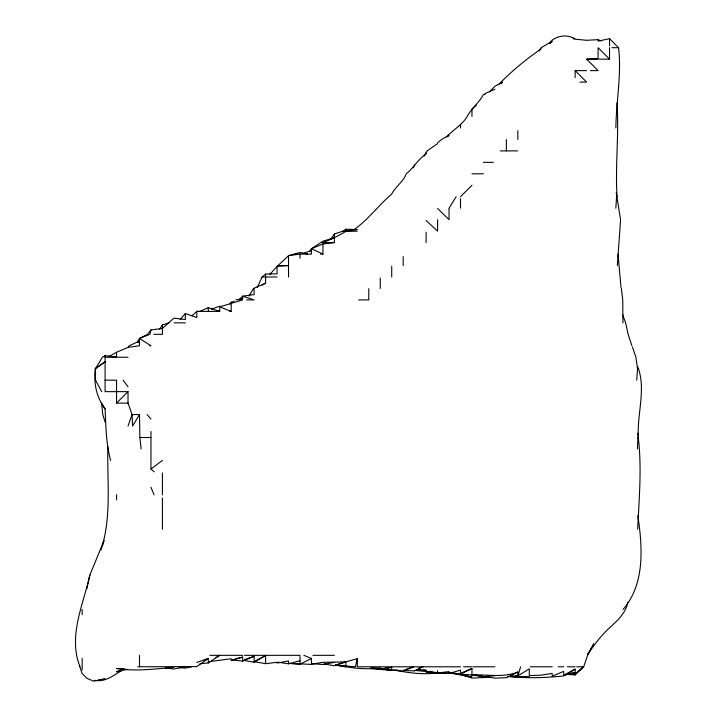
<?xml version="1.0" encoding="UTF-8"?>
<svg xmlns="http://www.w3.org/2000/svg" width="717" height="717" viewBox="0 0 717 717"><rect width="100%" height="100%" fill="white"/><g stroke="black" fill="none" stroke-linecap="round" stroke-linejoin="round"><path stroke-width="1.08" d="M622.948 322.856L622.759 299.921L621.37 288.458M637.467 448.967L637.897 437.504M590.387 70.624L598.077 70.624L586.64 59.161L598.077 58.597L598.077 47.698L609.54 59.161L609.54 47.698M637.664 529.218C639.161 497.32 642.199 465.1 637.718 433.328M615.822 208.208L616.593 196.745M636.741 380.18L637.53 368.708L635.907 357.245L632.475 347.127M615.867 127.949C616.208 101.187 621.693 74.407 618.592 47.698L609.54 38.691L598.077 41.111L598.077 39.668L586.614 40.295L576.19 39.274M617.346 265.532L620.581 219.671L616.226 192.568M107.864 446.879C106.985 481.268 111.888 516.688 100.972 550.064M89.876 575.079L86.676 588.63L89.876 575.079L103.983 540.681L102.692 544.848M211.407 309.152L219.743 306.114L219.743 311.384L208.28 307.701L199.72 311.384L196.808 311.411L196.808 317.47L185.345 313.544L185.345 319.576L173.881 318.16L162.418 328.458L150.955 329.919L149.943 334.319L139.492 338.415L137.458 342.099M338.558 663.843L357.317 658.681L355.363 666.792L335.431 665.053M86.954 586.542C79.928 612.435 69.289 640.353 80.062 666.792M627.823 602.172C625.95 612.963 617.283 620.788 609.54 627.805C601.034 635.585 594.07 644.906 587.671 654.451M510.531 675.584L517.826 676.328L520.587 666.792M565.767 674.33L575.151 674.948L583.521 666.792L575.151 674.132L583.683 666.792L587.59 655.329L593.819 643.866L587.626 654.379M128.02 426.032L132.062 414.569L128.02 403.106L128.02 391.643L105.094 391.643L105.094 355.551L116.557 357.183L116.557 352.244L128.02 347.387L139.492 345.782L139.492 338.415L147.585 334.319L150.955 329.919M413.386 167.841L414.641 164.856M424.267 156.234L426.104 152.165M257.242 287.499L262.09 276.995L265.604 274.055L277.067 273.84L277.067 266.446L288.53 255.655L299.993 252.518L307.566 254.069M499.202 83.961C511.687 71.225 525.848 59.359 540.752 49.222L541.183 47.698L552.215 41.227L549.903 43.656M539.309 50.925L540.752 48.182M249.005 296.103L253.46 288.458L265.604 283.134L265.604 274.055M230.121 304.044L231.206 302.207L234.065 301.346M139.492 414.569L132.582 426.032L132.062 414.569L139.492 414.569L139.878 437.504L141.132 448.967M449.039 208.208L456.146 196.745M309.789 251.389L311.456 248.709L322.928 241.19L334.391 237.775L345.854 231.466L357.317 231.134M159.604 329.22L162.418 324.971L169.033 322.856M330.904 239.155L334.391 233.984L343.04 231.134L345.854 229.189L357.317 229.619L343.04 231.134M623.055 609.468C645.228 583.737 642.504 547.053 637.834 515.666M501.219 83.808L502.483 82.096L494.891 86.291L489.532 91.946M128.02 347.387L129.239 345.782L139.492 340.987L138.139 342.592M446.476 136.929C453.063 129.813 461.99 125.215 467.233 116.486C471.472 108.276 479.055 102.782 483.428 94.581L485.257 94.178M549.473 43.45L552.215 40.053C559.108 35.196 567.837 34.55 575.151 38.87M180.227 319.468L185.345 313.544M269.664 274.557L277.067 266.446L288.53 265.532L288.53 255.655L299.993 254.069L311.456 254.069L311.456 248.709L322.928 243.959L334.391 242.597L334.391 233.984M105.094 380.18L116.557 380.18L116.557 403.106L128.02 391.643M460.502 196.745L471.965 185.273M447.542 136.678L449.039 135.307L441.636 139.421L437.567 142.844M191.896 315.838L196.808 311.411L219.743 311.384L217.654 311.187M354.046 229.664C368.323 219.59 378.531 205.349 391.715 194.029C395.479 186.366 403.375 181.903 406.27 173.81C413.772 167.76 417.993 159.291 426.104 153.868L427.108 150.884L437.567 143.669M476.5 105.023L471.965 108.984L471.965 116.486M154.28 471.894L150.955 468.999L162.418 460.431M95.244 368.708L105.094 361.798L95.244 368.708L95.54 380.18L101.671 391.643M199.935 663.763L208.28 662.983L219.743 655.329L215.916 657.471M105.094 355.551L102.379 357.245L95.495 368.708C93.38 382.959 96.49 397.352 105.094 408.986C105.928 426.14 105.999 443.644 110.651 460.431M262.081 285.258L265.604 283.134M243.717 660.393L254.132 662.239L265.604 655.463L265.604 663.673L277.067 662.275L277.067 663.064L288.53 660.94L288.53 663.834L278.106 662.194M575.151 674.948L575.151 669.176L563.687 675.934C545.243 677.915 526.861 678.399 508.443 676.427L529.289 677.108L507.403 676.507M122.293 670.153C113.671 675.244 105.524 682.387 94.671 680.325M108.805 356.69L116.557 352.244M255.091 661.155L265.604 655.463M564.638 674.76L575.151 669.176M311.456 664.399L289.569 663.413L299.993 664.247L311.456 658.475L311.456 664.238L322.928 662.311L345.854 661.899L345.854 666.057L337.519 665.062M517.826 676.328L517.826 672.035L506.363 677.69L494.891 678.157L485.517 676.561M489.684 677.233L471.965 678.094L460.502 674.428L471.965 676.973L449.039 672.878L460.502 674.114L471.965 668.504L471.965 674.975C487.309 674.222 503.029 678.013 517.826 672.035M204.453 660.339L208.28 658.484L208.28 662.983M119.425 670.583L116.557 671.847L126.981 669.302M484.988 93.56L494.891 89.24M322.928 242.597L334.391 237.775M471.965 668.504L460.502 673.299L460.502 670.108L449.039 673.514L438.616 672.716M232.245 659.873L242.669 661.11L254.132 656.324L254.132 662.239M303.372 253.343L311.456 250.457M418.809 668.253L422.967 666.792L414.641 670.924L403.178 670.503L413.548 666.792L403.178 671.004L380.252 669.086L391.715 667.312L391.715 670.413M196.808 662.454L208.28 658.484L196.808 666.568L137.736 666.792M244.757 659.497L254.132 656.324M345.854 661.899L334.391 665.761L323.967 663.933M246.585 299.921L254.132 299.921L242.669 296.175L242.669 298.756L238.833 299.921L242.669 296.175L254.132 294.606L254.132 288.458M242.669 661.11L242.669 657.104L231.206 660.608L231.206 658.744L209.319 661.648M220.782 306.571L242.669 299.921M288.53 663.834L299.993 660.716M235.373 658.78L242.669 657.104M191.762 666.792L185.345 668.092L179.098 667.617M185.111 666.792L173.881 668.997L165.546 667.921M334.391 662.338L322.928 664.489L311.456 663.673M567.855 673.926L575.151 672.564L563.687 675.262L563.687 671.354L552.215 676.248L552.215 673.397L540.752 675.199L529.289 675.62L529.289 668.853L517.826 675.961L515.738 675.781M235.803 299.921L242.669 298.756M370.868 667.814L380.252 669.221L391.715 667.312M98.838 679.734L105.094 678.972L93.631 681.15L86.766 678.264L82.168 673.604L79.838 666.792M173.881 667.437C154.8 668.88 135.638 671.623 116.557 668.495L124.892 668.898M437.567 672.904C422.949 674.867 408.152 672.878 393.794 669.938M494.891 675.781L483.428 676.615L471.965 674.607L482.389 676.059L471.965 675.378M564.727 674.661L575.151 674.204L572.023 674.204M388.587 669.454L380.252 669.553L370.868 668.602M113.286 357.209L116.557 357.183M611.888 47.698L618.592 47.698M598.077 59.161L586.614 59.161L586.614 59.681M599.107 59.161L609.54 59.161M575.151 77.561L575.151 70.624L586.614 70.624M579.901 82.096L586.614 82.096L575.151 70.624M500.251 150.884L517.701 150.884M483.428 162.347L493.332 162.347M471.965 173.81L483.428 173.81M321.449 242.597L334.391 242.597M295.001 254.069L296.999 254.069M320.499 254.069L322.928 254.069L322.928 243.959M278.151 265.532L288.53 265.532M262.09 276.995L277.067 276.995M358.652 299.921L368.78 299.921L368.78 288.637M229.664 311.384L231.206 311.384L231.206 302.207M174.061 322.856L185.345 322.856M153.805 334.319L162.418 334.319L162.418 324.971M149.665 345.782L150.955 345.782L139.492 338.415M105.094 357.245L128.02 357.245M116.557 403.106L128.02 403.106M139.878 437.504L150.955 437.504M209.812 655.329L242.669 655.329M244.479 655.329L254.132 655.329M254.974 655.329L299.993 655.329L299.993 664.238M312.926 655.329L334.391 655.329M358.052 666.792L460.502 666.792M463.541 666.792L471.965 666.792M473.148 666.792L494.891 666.792M530.302 666.792L552.215 666.792M558.301 666.792L563.687 666.792M567.299 666.792L575.151 666.792M576.701 666.792L583.683 666.792M388.587 669.418L380.252 669.4L391.715 670.198M430.272 672.044L426.104 671.937L436.528 672.573L414.641 670.377M416.729 669.812L426.104 670.296L426.104 670.942M438.616 672.851L460.502 673.738L458.414 673.586M395.883 670.037L397.962 670.18M449.039 672.878L456.335 673.424M460.502 674.114L471.965 674.975M510.531 675.351L512.61 675.522M416.729 669.4L420.897 669.795M422.976 670.001L426.104 670.296M388.587 669.866L372.948 667.912M335.431 665.08C350.201 667.706 365.258 670.108 380.252 667.823L380.252 669.221M254.132 661.666L265.604 663.673M336.47 665.071L345.648 666.792M573.062 38.637L575.151 39.166M220.782 307.297L231.206 311.384M303.883 655.329L311.456 658.475M598.077 39.668L600.945 40.941M311.456 248.709L322.928 254.069M426.104 220.495L437.567 231.134L437.567 219.734M437.567 208.468L449.039 219.671L449.039 208.665M147.057 414.569L150.955 419.06M123.1 380.18L128.02 386.75M105.094 408.986L101.581 403.106L102.782 414.569L105.094 422.134M637.807 366.799C646.393 389.618 636.804 414.005 638.372 437.504M150.955 487.264L154.074 494.82M622.553 314.512L625.636 322.856L628.155 334.319L631.91 345.782M617.014 102.934C619.121 134.204 615.159 165.475 617.023 196.745M618.027 254.069L621.003 287.607M609.54 38.691L609.54 46.005M517.826 130.673L517.826 139.421M506.363 139.627L506.363 150.884M460.502 124.238L460.502 127.949M460.502 198.663L460.502 208.208M449.039 673.514L449.039 671.56L437.567 673.057L426.104 671.623L437.567 673.057L437.567 670.718M426.104 232.326L426.104 242.597M403.178 256.668L403.178 265.532M391.715 266.222L391.715 276.995M380.252 278.026L380.252 288.458M357.317 658.681L357.317 666.792M345.854 229.189L345.854 231.134M299.993 254.069L299.993 258.29M288.53 265.702L288.53 276.995M208.28 307.701L208.28 311.384M162.418 472.924L162.418 494.82M162.418 497.965L162.418 529.218M150.955 431.544L150.955 468.999M139.492 655.329L139.492 666.792M116.557 494.82L116.557 499.857M82.168 609.468L82.168 614.72M82.168 658.34L82.168 669.965"/></g></svg>
